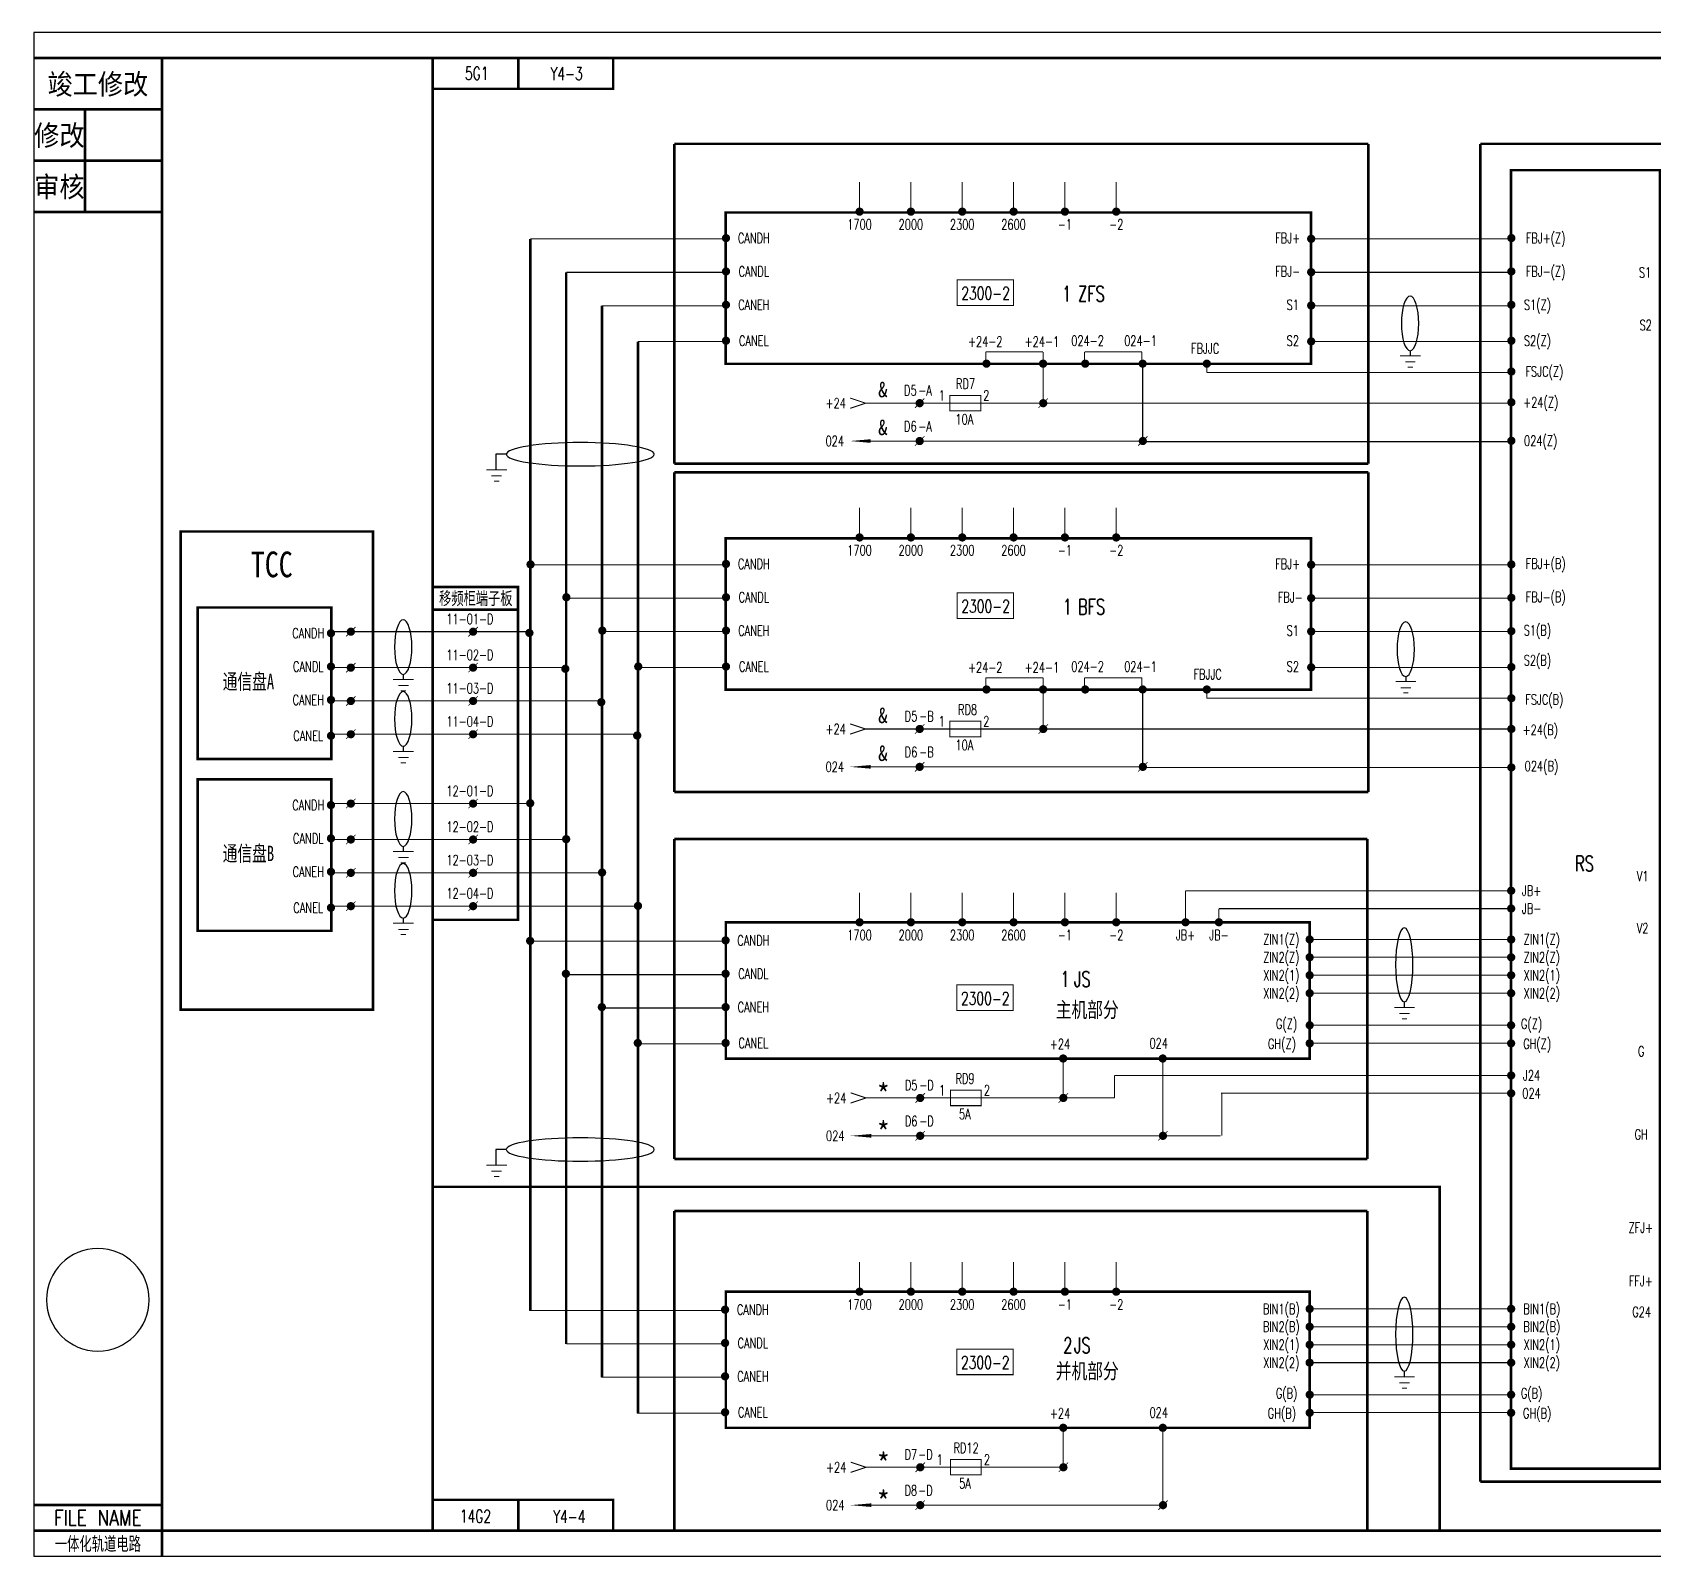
# Model space of a CAD drawing. Extents: x 342 to 994, y 0 to 297.
# Drawn here: x 341.9 to 657.7, y -0.2 to 297 of the extents above; entities that cross this region are included whole.
import ezdxf
from ezdxf.enums import TextEntityAlignment as Align

# ---------------------------------------------------------------- set-up
doc = ezdxf.new("R2010")
doc.units = 0
doc.header["$LTSCALE"] = 5
doc.header["$MEASUREMENT"] = 0
doc.linetypes.add('DASHED', pattern=[0.75, 0.5, -0.25])
doc.layers.get('0').update_dxf_attribs({"linetype": 'CONTINUOUS'})
doc.layers.add('DEFINE', color=7, linetype='CONTINUOUS')
doc.styles.add('CHINESE', font='NSimSun.ttf', dxfattribs={"width": 0.9})
doc.styles.add('HZ', font='txt.shx', dxfattribs={"width": 0.7, "bigfont": 'hztxt.shx'})
doc.styles.get("Standard").update_dxf_attribs({"font": 'txt.shx', "width": 0.8, "bigfont": 'HZTXT.shx'})

# ---------------------------------------------------------------- blocks, each defined once
blk = doc.blocks.new('W22')
at = {"const_width": 0.8}
blk.add_lwpolyline([(-0.4, 0, 1), (0.4, 0, 1)], format="xyb", close=True, dxfattribs=at)
blk = doc.blocks.new('W21')
at = {"const_width": 0.15}
for points in [[(0, 0), (-0.92, -0.92)], [(0, 0), (0.92, 0.92)]]:
    blk.add_lwpolyline(points, dxfattribs=at)
at = {"const_width": 0.8}
blk.add_lwpolyline([(-0.4, 0, 1), (0.4, 0, 1)], format="xyb", close=True, dxfattribs=at)
blk = doc.blocks.new('W54')
at = {"const_width": 0.2}
blk.add_lwpolyline([(3, 1), (0, 0), (3, -1)], dxfattribs=at)
blk = doc.blocks.new('W57')
blk.add_lwpolyline([(0, 0, 0.7, 0, 0), (4, 0, 0, 0, 0)], format="xyseb")

msp = doc.modelspace()

# ---------------------------------------------------------------- linework, layer by layer
at = {"color": 0, "linetype": 'Continuous'}
for p, q in [((434.14, 214.79), (432.14, 214.79)), ((432.14, 214.79), (432.14, 211.79)), ((434.14, 79.29), (432.14, 79.29)), ((432.14, 79.29), (432.14, 76.29))]:
    msp.add_line(p, q, dxfattribs=at)
at = {"color": 0}
msp.add_lwpolyline([(342.11, 0), (994.49, 0), (994.49, 297), (342.11, 297)], close=True, dxfattribs=at)
for points in [[(342.11, 292, 0.5, 0.5, 0), (367.11, 292, 0.5, 0.5, 0)], [(342.11, 282, 0.5, 0.5, 0), (367.11, 282, 0.5, 0.5, 0)], [(352.11, 262, 0.5, 0.5, 0), (352.11, 282, 0.5, 0.5, 0)], [(342.11, 272, 0.5, 0.5, 0), (367.11, 272, 0.5, 0.5, 0)], [(503, 262.07, 0.2, 0.2, 0), (503, 267.87, 0.2, 0.2, 0)], [(513, 262.07, 0.2, 0.2, 0), (513, 267.87, 0.2, 0.2, 0)], [(523, 262.07, 0.2, 0.2, 0), (523, 267.87, 0.2, 0.2, 0)], [(533, 262.07, 0.2, 0.2, 0), (533, 267.87, 0.2, 0.2, 0)], [(543, 262.07, 0.2, 0.2, 0), (543, 267.87, 0.2, 0.2, 0)], [(553, 262.07, 0.2, 0.2, 0), (553, 267.87, 0.2, 0.2, 0)], [(342.11, 262, 0.5, 0.5, 0), (367.11, 262, 0.5, 0.5, 0)], [(476.92, 256.74, 0.2, 0.2, 0), (438.84, 256.74, 0.2, 0.2, 0)], [(629.92, 256.74, 0.2, 0.2, 0), (591.58, 256.74, 0.2, 0.2, 0)], [(476.92, 250.24, 0.2, 0.2, 0), (445.84, 250.24, 0.2, 0.2, 0)], [(629.92, 250.24, 0.2, 0.2, 0), (591.58, 250.24, 0.2, 0.2, 0)], [(476.92, 243.74, 0.2, 0.2, 0), (452.84, 243.74, 0.2, 0.2, 0)], [(629.92, 243.74, 0.2, 0.2, 0), (591.58, 243.74, 0.2, 0.2, 0)], [(476.92, 236.74, 0.2, 0.2, 0), (459.84, 236.74, 0.2, 0.2, 0)], [(527.58, 232.41, 0.2, 0.2, 0), (527.58, 234.74, 0.2, 0.2, 0)], [(538.75, 234.74, 0.2, 0.2, 0), (527.58, 234.74, 0.2, 0.2, 0)], [(538.75, 232.41, 0.2, 0.2, 0), (538.75, 234.74, 0.2, 0.2, 0)], [(546.82, 232.41, 0.2, 0.2, 0), (546.82, 234.74, 0.2, 0.2, 0)], [(557.99, 234.74, 0.2, 0.2, 0), (546.82, 234.74, 0.2, 0.2, 0)], [(557.99, 232.41, 0.2, 0.2, 0), (557.99, 234.74, 0.2, 0.2, 0)], [(629.92, 236.74, 0.2, 0.2, 0), (591.58, 236.74, 0.2, 0.2, 0)], [(612.29, 233.97, 0.2, 0.2, 0), (608.29, 233.97, 0.2, 0.2, 0)], [(538.75, 224.74, 0.2, 0.2, 0), (538.75, 232.69, 0.2, 0.2, 0)], [(558.15, 217.36, 0.2, 0.2, 0), (558.15, 232.69, 0.2, 0.2, 0)], [(570.65, 230.74, 0.2, 0.2, 0), (570.65, 232.69, 0.2, 0.2, 0)], [(629.92, 230.74, 0.2, 0.2, 0), (570.65, 230.74, 0.2, 0.2, 0)], [(611.29, 232.79, 0.2, 0.2, 0), (609.29, 232.79, 0.2, 0.2, 0)], [(610.79, 231.76, 0.2, 0.2, 0), (609.79, 231.76, 0.2, 0.2, 0)], [(538.94, 224.74, 0.2, 0.2, 0), (504.16, 224.74, 0.2, 0.2, 0)], [(538.94, 224.74, 0.2, 0.2, 0), (507.96, 224.74, 0.2, 0.2, 0)], [(518.6, 224.74, 0.2, 0.2, 0), (528.6, 224.74, 0.2, 0.2, 0)], [(532.03, 224.74, 0.2, 0.2, 0), (532.03, 224.74, 0.2, 0.2, 4.822497)], [(629.92, 224.74, 0.2, 0.2, 0), (539.18, 224.74, 0.2, 0.2, 0)], [(557.94, 217.36, 0.2, 0.2, 0), (505.16, 217.36, 0.2, 0.2, 0)], [(558.44, 217.36, 0.2, 0.2, 0), (508.96, 217.36, 0.2, 0.2, 0)], [(629.92, 217.24, 0.2, 0.2, 0), (558.44, 217.24, 0.2, 0.2, 0)], [(434.29, 211.76, 0.2, 0.2, 0), (430.29, 211.76, 0.2, 0.2, 0)], [(433.29, 210.58, 0.2, 0.2, 0), (431.29, 210.58, 0.2, 0.2, 0)], [(432.79, 209.55, 0.2, 0.2, 0), (431.79, 209.55, 0.2, 0.2, 0)], [(503, 198.57, 0.2, 0.2, 0), (503, 204.37, 0.2, 0.2, 0)], [(513, 198.57, 0.2, 0.2, 0), (513, 204.37, 0.2, 0.2, 0)], [(523, 198.57, 0.2, 0.2, 0), (523, 204.37, 0.2, 0.2, 0)], [(533, 198.57, 0.2, 0.2, 0), (533, 204.37, 0.2, 0.2, 0)], [(543, 198.57, 0.2, 0.2, 0), (543, 204.37, 0.2, 0.2, 0)], [(553, 198.57, 0.2, 0.2, 0), (553, 204.37, 0.2, 0.2, 0)], [(476.92, 193.24, 0.2, 0.2, 0), (438.84, 193.24, 0.2, 0.2, 0)], [(629.92, 193.24, 0.2, 0.2, 0), (591.58, 193.24, 0.2, 0.2, 0)], [(476.92, 186.74, 0.2, 0.2, 0), (446.48, 186.74, 0.2, 0.2, 0)], [(629.92, 186.74, 0.2, 0.2, 0), (591.58, 186.74, 0.2, 0.2, 0)], [(476.92, 180.24, 0.2, 0.2, 0), (452.84, 180.24, 0.2, 0.2, 0)], [(629.92, 180.24, 0.2, 0.2, 0), (591.58, 180.24, 0.2, 0.2, 0)], [(416.13, 170.88, 0.2, 0.2, 0), (412.13, 170.88, 0.2, 0.2, 0)], [(476.92, 173.24, 0.2, 0.2, 0), (459.84, 173.24, 0.2, 0.2, 0)], [(527.58, 168.91, 0.2, 0.2, 0), (527.58, 171.24, 0.2, 0.2, 0)], [(538.75, 171.24, 0.2, 0.2, 0), (527.58, 171.24, 0.2, 0.2, 0)], [(538.75, 168.91, 0.2, 0.2, 0), (538.75, 171.24, 0.2, 0.2, 0)], [(546.82, 168.91, 0.2, 0.2, 0), (546.82, 171.24, 0.2, 0.2, 0)], [(557.99, 171.24, 0.2, 0.2, 0), (546.82, 171.24, 0.2, 0.2, 0)], [(557.99, 168.91, 0.2, 0.2, 0), (557.99, 171.24, 0.2, 0.2, 0)], [(629.92, 173.24, 0.2, 0.2, 0), (591.58, 173.24, 0.2, 0.2, 0)], [(611.43, 170.47, 0.2, 0.2, 0), (607.43, 170.47, 0.2, 0.2, 0)], [(415.13, 169.69, 0.2, 0.2, 0), (413.13, 169.69, 0.2, 0.2, 0)], [(414.63, 168.67, 0.2, 0.2, 0), (413.63, 168.67, 0.2, 0.2, 0)], [(538.75, 161.24, 0.2, 0.2, 0), (538.75, 169.19, 0.2, 0.2, 0)], [(558.15, 153.86, 0.2, 0.2, 0), (558.15, 169.19, 0.2, 0.2, 0)], [(570.65, 167.24, 0.2, 0.2, 0), (570.65, 169.19, 0.2, 0.2, 0)], [(610.43, 169.29, 0.2, 0.2, 0), (608.43, 169.29, 0.2, 0.2, 0)], [(609.93, 168.26, 0.2, 0.2, 0), (608.93, 168.26, 0.2, 0.2, 0)], [(538.94, 161.24, 0.2, 0.2, 0), (504.16, 161.24, 0.2, 0.2, 0)], [(538.94, 161.24, 0.2, 0.2, 0), (507.96, 161.24, 0.2, 0.2, 0)], [(518.6, 161.24, 0.2, 0.2, 0), (528.6, 161.24, 0.2, 0.2, 0)], [(532.03, 161.24, 0.2, 0.2, 0), (532.03, 161.24, 0.2, 0.2, 4.521921)], [(416.13, 156.88, 0.2, 0.2, 0), (412.13, 156.88, 0.2, 0.2, 0)], [(415.13, 155.69, 0.2, 0.2, 0), (413.13, 155.69, 0.2, 0.2, 0)], [(414.63, 154.67, 0.2, 0.2, 0), (413.63, 154.67, 0.2, 0.2, 0)], [(557.94, 153.86, 0.2, 0.2, 0), (505.16, 153.86, 0.2, 0.2, 0)], [(558.44, 153.86, 0.2, 0.2, 0), (508.96, 153.86, 0.2, 0.2, 0)], [(416.13, 137.38, 0.2, 0.2, 0), (412.13, 137.38, 0.2, 0.2, 0)], [(415.13, 136.19, 0.2, 0.2, 0), (413.13, 136.19, 0.2, 0.2, 0)], [(414.63, 135.17, 0.2, 0.2, 0), (413.63, 135.17, 0.2, 0.2, 0)], [(503, 123.57, 0.2, 0.2, 0), (503, 129.37, 0.2, 0.2, 0)], [(513, 123.57, 0.2, 0.2, 0), (513, 129.37, 0.2, 0.2, 0)], [(523, 123.57, 0.2, 0.2, 0), (523, 129.37, 0.2, 0.2, 0)], [(533, 123.57, 0.2, 0.2, 0), (533, 129.37, 0.2, 0.2, 0)], [(543, 123.57, 0.2, 0.2, 0), (543, 129.37, 0.2, 0.2, 0)], [(553, 123.57, 0.2, 0.2, 0), (553, 129.37, 0.2, 0.2, 0)], [(416.13, 123.38, 0.2, 0.2, 0), (412.13, 123.38, 0.2, 0.2, 0)], [(629.94, 126.22, 0.2, 0.2, 0), (573, 126.22, 0.2, 0.2, 0)], [(415.13, 122.19, 0.2, 0.2, 0), (413.13, 122.19, 0.2, 0.2, 0)], [(414.63, 121.17, 0.2, 0.2, 0), (413.63, 121.17, 0.2, 0.2, 0)], [(630, 120.22, 0.2, 0.2, 0), (590.68, 120.22, 0.2, 0.2, 0)], [(476.84, 119.86, 0.2, 0.2, 0), (438.76, 119.86, 0.2, 0.2, 0)], [(629.94, 116.74, 0.2, 0.2, 0), (590.68, 116.74, 0.2, 0.2, 0)], [(476.84, 113.36, 0.2, 0.2, 0), (446.39, 113.36, 0.2, 0.2, 0)], [(629.94, 113.24, 0.2, 0.2, 0), (590.68, 113.24, 0.2, 0.2, 0)], [(629.94, 109.74, 0.2, 0.2, 0), (590.68, 109.74, 0.2, 0.2, 0)], [(476.84, 106.86, 0.2, 0.2, 0), (452.76, 106.86, 0.2, 0.2, 0)], [(611.15, 106.97, 0.2, 0.2, 0), (607.15, 106.97, 0.2, 0.2, 0)], [(610.15, 105.79, 0.2, 0.2, 0), (608.15, 105.79, 0.2, 0.2, 0)], [(609.65, 104.76, 0.2, 0.2, 0), (608.65, 104.76, 0.2, 0.2, 0)], [(590.68, 103.5, 0.2, 0.2, 0), (629.94, 103.5, 0.2, 0.2, 0)], [(476.84, 99.86, 0.2, 0.2, 0), (459.76, 99.86, 0.2, 0.2, 0)], [(590.68, 100, 0.2, 0.2, 0), (629.94, 100, 0.2, 0.2, 0)], [(542.67, 89.33, 0.2, 0.2, 0), (542.67, 97.27, 0.2, 0.2, 0)], [(562.06, 81.95, 0.2, 0.2, 0), (562.06, 97.27, 0.2, 0.2, 0)], [(629.94, 93.72, 0.2, 0.2, 0), (552.67, 93.72, 0.2, 0.2, 0)], [(542.86, 89.33, 0.2, 0.2, 0), (504.26, 89.33, 0.2, 0.2, 0)], [(542.86, 89.33, 0.2, 0.2, 0), (508.06, 89.33, 0.2, 0.2, 0)], [(518.7, 89.33, 0.2, 0.2, 0), (528.7, 89.33, 0.2, 0.2, 0)], [(532.13, 89.33, 0.2, 0.2, 0), (532.13, 89.33, 0.2, 0.2, 4.289706)], [(629.94, 90.24, 0.2, 0.2, 0), (573.44, 90.24, 0.2, 0.2, 0)], [(573.56, 81.95, 0.2, 0.2, 0), (573.56, 90.24, 0.2, 0.2, 0)], [(561.86, 81.95, 0.2, 0.2, 0), (505.26, 81.95, 0.2, 0.2, 0)], [(562.36, 81.95, 0.2, 0.2, 0), (509.06, 81.95, 0.2, 0.2, 0)], [(573.36, 81.95, 0.2, 0.2, 0), (516.76, 81.95, 0.2, 0.2, 0)], [(434.29, 76.26, 0.2, 0.2, 0), (430.29, 76.26, 0.2, 0.2, 0)], [(433.29, 75.08, 0.2, 0.2, 0), (431.29, 75.08, 0.2, 0.2, 0)], [(432.79, 74.05, 0.2, 0.2, 0), (431.79, 74.05, 0.2, 0.2, 0)], [(503, 51.57, 0.2, 0.2, 0), (503, 57.37, 0.2, 0.2, 0)], [(513, 51.57, 0.2, 0.2, 0), (513, 57.37, 0.2, 0.2, 0)], [(523, 51.57, 0.2, 0.2, 0), (523, 57.37, 0.2, 0.2, 0)], [(533, 51.57, 0.2, 0.2, 0), (533, 57.37, 0.2, 0.2, 0)], [(543, 51.57, 0.2, 0.2, 0), (543, 57.37, 0.2, 0.2, 0)], [(553, 51.57, 0.2, 0.2, 0), (553, 57.37, 0.2, 0.2, 0)], [(476.74, 47.89, 0.2, 0.2, 0), (438.66, 47.89, 0.2, 0.2, 0)], [(630, 48.22, 0.2, 0.2, 0), (590.68, 48.22, 0.2, 0.2, 0)], [(629.94, 44.74, 0.2, 0.2, 0), (590.68, 44.74, 0.2, 0.2, 0)], [(476.74, 41.39, 0.2, 0.2, 0), (445.84, 41.39, 0.2, 0.2, 0)], [(629.94, 41.24, 0.2, 0.2, 0), (590.68, 41.24, 0.2, 0.2, 0)], [(476.74, 34.89, 0.2, 0.2, 0), (452.66, 34.89, 0.2, 0.2, 0)], [(629.94, 37.74, 0.2, 0.2, 0), (590.68, 37.74, 0.2, 0.2, 0)], [(611.15, 34.97, 0.2, 0.2, 0), (607.15, 34.97, 0.2, 0.2, 0)], [(590.68, 31.5, 0.2, 0.2, 0), (629.94, 31.5, 0.2, 0.2, 0)], [(610.15, 33.79, 0.2, 0.2, 0), (608.15, 33.79, 0.2, 0.2, 0)], [(609.65, 32.76, 0.2, 0.2, 0), (608.65, 32.76, 0.2, 0.2, 0)], [(476.74, 27.89, 0.2, 0.2, 0), (459.66, 27.89, 0.2, 0.2, 0)], [(590.68, 28, 0.2, 0.2, 0), (629.94, 28, 0.2, 0.2, 0)], [(518.71, 17.35, 0.2, 0.2, 0), (528.71, 17.35, 0.2, 0.2, 0)], [(535.95, 17.35, 0.2, 0.2, 0), (535.95, 17.35, 0.2, 0.2, 4.028511)], [(342.11, 10, 0.5, 0.5, 0), (367.11, 10, 0.5, 0.5, 0)], [(342.11, 5, 0.5, 0.5, 0), (367.11, 5, 0.5, 0.5, 0)], [(367.11, 5, 0.5, 0.5, 0), (367.11, 0, 0.5, 0.5, 0)]]:
    msp.add_lwpolyline(points, format="xyseb", dxfattribs=at)
for points, format in [([(367.11, 5, 0.5, 0.5, 0), (989.49, 5, 0.5, 0.5, 0), (989.49, 292, 0.5, 0.5, 0), (367.11, 292, 0.5, 0.5, 0)], "xyseb"), ([(629.92, 17.06, 0.5, 0.5, 0), (629.92, 270.16, 0.5, 0.5, 0), (658.94, 270.16, 0.5, 0.5, 0), (658.94, 17.06, 0.5, 0.5, 0)], "xyseb"), ([(476.92, 232.41, 0.5, 0.5, 0), (476.92, 261.91, 0.5, 0.5, 0), (590.94, 261.91, 0.5, 0.5, 0), (590.94, 232.41, 0.5, 0.5, 0)], "xyseb"), ([(522.01, 248.79, 0.2, 0.2, 0), (533.01, 248.79, 0.2, 0.2, 0), (533.01, 243.79, 0.2, 0.2, 0), (522.01, 243.79, 0.2, 0.2, 0)], "xyseb"), ([(523.6, 226.24, 0.2, 0.2, 0), (520.6, 226.24, 0.2, 0.2, 0), (520.6, 223.24, 0.2, 0.2, 0), (526.6, 223.24, 0.2, 0.2, 0), (526.6, 226.24, 0.2, 0.2, 0)], "xyseb"), ([(476.92, 168.91, 0.5, 0.5, 0), (476.92, 198.41, 0.5, 0.5, 0), (590.94, 198.41, 0.5, 0.5, 0), (590.94, 168.91, 0.5, 0.5, 0)], "xyseb"), ([(436.47, 124.04, 0.5, 0.5, 0), (436.47, 188.91, 0.5, 0.5, 0), (419.85, 188.91, 0.5, 0.5, 0), (419.85, 124.04, 0.5, 0.5, 0)], "xyseb"), ([(522.01, 187.79, 0.2, 0.2, 0), (533.01, 187.79, 0.2, 0.2, 0), (533.01, 182.79, 0.2, 0.2, 0), (522.01, 182.79, 0.2, 0.2, 0)], "xyseb"), ([(523.6, 162.74, 0.2, 0.2, 0), (520.6, 162.74, 0.2, 0.2, 0), (520.6, 159.74, 0.2, 0.2, 0), (526.6, 159.74, 0.2, 0.2, 0), (526.6, 162.74, 0.2, 0.2, 0)], "xyseb"), ([(476.94, 97, 0.5, 0.5, 0), (476.94, 123.54, 0.5, 0.5, 0), (590.68, 123.54, 0.5, 0.5, 0), (590.68, 97, 0.5, 0.5, 0)], "xyseb"), ([(521.94, 111.35, 0.2, 0.2, 0), (532.94, 111.35, 0.2, 0.2, 0), (532.94, 106.35, 0.2, 0.2, 0), (521.94, 106.35, 0.2, 0.2, 0)], "xyseb"), ([(523.7, 90.83, 0.2, 0.2, 0), (520.7, 90.83, 0.2, 0.2, 0), (520.7, 87.83, 0.2, 0.2, 0), (526.7, 87.83, 0.2, 0.2, 0), (526.7, 90.83, 0.2, 0.2, 0)], "xyseb"), ([(344.61, 50, 1), (364.61, 50, 1)], "xyb"), ([(476.94, 51.57, 0.5, 0.5, 0), (476.94, 25.03, 0.5, 0.5, 0), (590.68, 25.03, 0.5, 0.5, 0), (590.68, 51.57, 0.5, 0.5, 0)], "xyseb"), ([(521.94, 35.4, 0.2, 0.2, 0), (532.94, 35.4, 0.2, 0.2, 0), (532.94, 40.4, 0.2, 0.2, 0), (521.94, 40.4, 0.2, 0.2, 0)], "xyseb"), ([(523.71, 18.85, 0.2, 0.2, 0), (520.71, 18.85, 0.2, 0.2, 0), (520.71, 15.85, 0.2, 0.2, 0), (526.71, 15.85, 0.2, 0.2, 0), (526.71, 18.85, 0.2, 0.2, 0)], "xyseb")]:
    msp.add_lwpolyline(points, format=format, close=True, dxfattribs=at)
for points, const_width in [([(367.11, 292), (367.11, 5)], 0.5), ([(438.84, 256.74), (438.84, 180.21)], 0.5), ([(445.84, 250.24), (445.84, 173.21)], 0.5), ([(452.84, 243.74), (452.84, 166.71)], 0.5), ([(459.84, 236.74), (459.84, 160.21)], 0.5), ([(629.92, 167.24), (570.65, 167.24)], 0.2), ([(629.92, 161.24), (539.18, 161.24)], 0.2), ([(629.92, 153.74), (558.44, 153.74)], 0.2), ([(438.84, 146.71), (438.84, 47.89)], 0.5), ([(445.84, 139.71), (445.84, 41.39)], 0.5), ([(452.84, 133.21), (452.84, 34.89)], 0.5), ([(630, 129.72), (566.5, 129.72)], 0.2), ([(566.5, 129.72), (566.5, 123.5)], 0.2), ([(459.84, 126.71), (459.84, 27.89)], 0.5), ([(573, 126.22), (573, 123.5)], 0.2), ([(552.67, 89.33), (552.67, 93.72)], 0.2), ([(552.67, 89.33), (518.06, 89.33)], 0.2)]:
    msp.add_lwpolyline(points, dxfattribs=dict(at, const_width=const_width))
at = {"color": 0, "linetype": 'Continuous', "const_width": 0.5}
for points in [[(419.85, 5), (419.85, 292)], [(420, 286), (455, 286), (455, 292)], [(420, 184.5), (436.5, 184.5)], [(419.85, 72), (616, 72), (616, 5)], [(420, 11), (455, 11), (455, 5)], [(436.5, 5), (436.5, 11)]]:
    msp.add_lwpolyline(points, dxfattribs=at)
at = {"color": 2, "linetype": 'Continuous', "const_width": 0.5}
msp.add_lwpolyline([(436.5, 292), (436.5, 286)], dxfattribs=at)
at = {"color": 0, "linetype": 'DASHED', "const_width": 0.5}
for points in [[(466.92, 275.28), (602.11, 275.28)], [(466.92, 212.95), (466.92, 275.28)], [(602.11, 275.28), (602.11, 212.95)], [(623.92, 14.55), (623.92, 275.28)], [(623.92, 275.28), (663.61, 275.28)], [(602.11, 212.95), (466.92, 212.95)], [(466.92, 211.28), (602.11, 211.28)], [(466.92, 148.95), (466.92, 211.28)], [(602.11, 211.28), (602.11, 148.95)], [(602.11, 148.95), (466.92, 148.95)], [(466.92, 139.78), (601.94, 139.78)], [(466.92, 77.45), (466.92, 139.78)], [(601.94, 139.78), (601.94, 77.45)], [(601.94, 77.45), (466.92, 77.45)], [(466.92, 67.28), (601.94, 67.28)], [(466.92, 4.95), (466.92, 67.28)], [(601.94, 67.28), (601.94, 4.95)], [(623.92, 14.55), (663.61, 14.55)]]:
    msp.add_lwpolyline(points, dxfattribs=at)
at = {"color": 0}
for points in [[(610.25, 234.94), (610.25, 234.08)], [(414.09, 171.84), (414.09, 170.99)], [(609.39, 171.44), (609.39, 170.58)], [(414.09, 157.84), (414.09, 156.99)], [(414.09, 138.34), (414.09, 137.49)], [(414.09, 124.34), (414.09, 123.49)], [(609.11, 107.94), (609.11, 107.08)], [(609.11, 35.94), (609.11, 35.08)]]:
    msp.add_lwpolyline(points, dxfattribs=at)
at = {"color": 0, "const_width": 0.5}
msp.add_lwpolyline([(408.22, 106.55), (408.22, 199.72), (370.75, 199.72), (370.75, 106.55), (408.22, 106.55)], close=True, dxfattribs=at)
at = {"color": 0, "linetype": 'DASHED'}
for points in [[(400.08, 155.41, 0.5, 0.5, 0), (400.08, 184.91, 0.5, 0.5, 0), (374.06, 184.91, 0.5, 0.5, 0), (374.06, 155.41, 0.5, 0.5, 0)], [(400.08, 121.91, 0.5, 0.5, 0), (400.08, 151.41, 0.5, 0.5, 0), (374.06, 151.41, 0.5, 0.5, 0), (374.06, 121.91, 0.5, 0.5, 0)]]:
    msp.add_lwpolyline(points, format="xyseb", close=True, dxfattribs=at)
for points in [[(400.58, 180.21, 0.2, 0.2, 0), (438.84, 180.21, 0.2, 0.2, 0)], [(400.58, 173.21, 0.2, 0.2, 0), (445.84, 173.21, 0.2, 0.2, 0)], [(400.58, 166.71, 0.2, 0.2, 0), (452.84, 166.71, 0.2, 0.2, 0)], [(400.58, 160.21, 0.2, 0.2, 0), (459.84, 160.21, 0.2, 0.2, 0)], [(400.58, 146.71, 0.2, 0.2, 0), (438.84, 146.71, 0.2, 0.2, 0)], [(400.58, 139.71, 0.2, 0.2, 0), (445.84, 139.71, 0.2, 0.2, 0)], [(400.58, 133.21, 0.2, 0.2, 0), (452.84, 133.21, 0.2, 0.2, 0)], [(400.58, 126.71, 0.2, 0.2, 0), (459.84, 126.71, 0.2, 0.2, 0)], [(542.68, 17.35, 0.2, 0.2, 0), (542.68, 25.3, 0.2, 0.2, 0)], [(562.07, 9.97, 0.2, 0.2, 0), (562.07, 25.3, 0.2, 0.2, 0)], [(542.87, 17.35, 0.2, 0.2, 0), (504.26, 17.35, 0.2, 0.2, 0)], [(561.87, 9.97, 0.2, 0.2, 0), (505.26, 9.97, 0.2, 0.2, 0)]]:
    msp.add_lwpolyline(points, format="xyseb", dxfattribs=at)
at = {"color": 0, "const_width": 0.8}
for points in [[(438.28, 179.97, 1), (439.08, 179.97, 1)], [(445.28, 172.97, 1), (446.08, 172.97, 1)], [(452.28, 166.47, 1), (453.08, 166.47, 1)], [(459.28, 159.97, 1), (460.08, 159.97, 1)], [(438.44, 146.77, 1), (439.24, 146.77, 1)], [(445.44, 139.77, 1), (446.24, 139.77, 1)], [(452.44, 133.27, 1), (453.24, 133.27, 1)], [(459.44, 126.77, 1), (460.24, 126.77, 1)]]:
    msp.add_lwpolyline(points, format="xyb", close=True, dxfattribs=at)
at = {"color": 0, "linetype": 'DASHED', "ltscale": 1.1, "const_width": 0.5}
for points in [[(438.84, 180.34), (438.84, 146.37)], [(445.84, 173.84), (445.84, 139.87)], [(452.84, 167.34), (452.84, 133.37)], [(459.84, 160.84), (459.84, 126.87)]]:
    msp.add_lwpolyline(points, dxfattribs=at)
at = {"color": 0, "extrusion": (0, 0, -1)}
for centre, major_axis, ratio in [((610.25, 240.29), (0, -5.33), 0.317221), ((448.59, 214.78), (-14.41, 0), 0.158331), ((414.09, 177.2), (0, -5.33), 0.317221), ((609.39, 176.79), (0, -5.33), 0.317221), ((414.09, 163.2), (0, -5.33), 0.317221), ((414.09, 143.7), (0, -5.33), 0.317221), ((414.09, 129.7), (0, -5.33), 0.317221), ((609.11, 115.29), (0, -7.21), 0.234528), ((448.59, 79.28), (-14.41, 0), 0.158331), ((609.11, 43.29), (0, -7.21), 0.234528)]:
    msp.add_ellipse(centre, major_axis=major_axis, ratio=ratio, dxfattribs=at)

# ---------------------------------------------------------------- block references
at = {"color": 0}
for name, p in [('W22', (503, 262.07)), ('W22', (513, 262.07)), ('W22', (523, 262.07)), ('W22', (533, 262.07)), ('W22', (543, 262.07)), ('W22', (553, 262.07)), ('W22', (476.98, 256.91)), ('W22', (590.98, 256.78)), ('W22', (629.98, 256.91)), ('W22', (476.98, 250.41)), ('W22', (590.98, 250.28)), ('W22', (629.98, 250.41)), ('W22', (476.98, 243.91)), ('W22', (590.98, 243.78)), ('W22', (629.98, 243.91)), ('W22', (476.98, 236.91)), ('W22', (590.98, 236.78)), ('W22', (629.98, 236.91)), ('W22', (629.98, 230.91)), ('W21', (514.71, 224.74)), ('W21', (538.78, 224.74)), ('W22', (629.98, 224.91)), ('W21', (514.71, 217.36)), ('W21', (558.18, 217.36)), ('W22', (629.98, 217.41)), ('W22', (503, 198.57)), ('W22', (513, 198.57)), ('W22', (523, 198.57)), ('W22', (533, 198.57)), ('W22', (543, 198.57)), ('W22', (553, 198.57)), ('W22', (438.9, 193.31)), ('W22', (476.98, 193.41)), ('W22', (590.98, 193.25)), ('W22', (629.98, 193.31)), ('W22', (445.88, 186.91)), ('W22', (476.98, 186.91)), ('W22', (590.98, 186.75)), ('W22', (629.98, 186.81)), ('W21', (403.89, 180.2)), ('W21', (427.71, 180.2)), ('W22', (452.88, 180.41)), ('W22', (476.98, 180.41)), ('W22', (590.98, 180.25)), ('W22', (629.98, 180.31)), ('W21', (403.89, 173.2)), ('W21', (427.71, 173.2)), ('W22', (459.88, 173.41)), ('W22', (476.98, 173.41)), ('W22', (590.98, 173.25)), ('W22', (629.98, 173.31)), ('W21', (403.89, 166.7)), ('W21', (427.71, 166.7)), ('W22', (629.98, 167.24)), ('W21', (403.89, 160.21)), ('W21', (427.71, 160.21)), ('W21', (514.71, 161.24)), ('W21', (538.78, 161.24)), ('W22', (629.98, 161.24)), ('W21', (514.71, 153.86)), ('W21', (558.18, 153.86)), ('W22', (629.98, 153.74)), ('W21', (403.89, 146.7)), ('W21', (427.71, 146.7)), ('W21', (403.89, 139.7)), ('W21', (427.71, 139.7)), ('W21', (403.89, 133.2)), ('W21', (427.71, 133.2)), ('W21', (403.89, 126.71)), ('W21', (427.71, 126.71)), ('W22', (503, 123.57)), ('W22', (513, 123.57)), ('W22', (523, 123.57)), ('W22', (533, 123.57)), ('W22', (543, 123.57)), ('W22', (553, 123.57)), ('W22', (566.5, 123.57)), ('W22', (573, 123.57)), ('W22', (438.82, 119.94)), ('W22', (476.9, 120.04)), ('W22', (445.79, 113.54)), ('W22', (476.9, 113.54)), ('W22', (452.79, 107.04)), ('W22', (476.9, 107.04)), ('W22', (459.79, 100.04)), ('W22', (476.9, 100.04)), ('W21', (514.81, 89.33)), ('W21', (542.7, 89.33)), ('W21', (514.81, 81.95)), ('W21', (562.1, 81.95)), ('W22', (503, 51.57)), ('W22', (513, 51.57)), ('W22', (523, 51.57)), ('W22', (533, 51.57)), ('W22', (543, 51.57)), ('W22', (553, 51.57)), ('W22', (476.8, 48.07)), ('W22', (476.8, 41.57)), ('W22', (476.8, 35.07)), ('W22', (476.8, 28.07)), ('W21', (514.82, 17.35)), ('W21', (542.71, 17.35)), ('W21', (514.82, 9.97)), ('W21', (562.11, 9.97))]:
    msp.add_blockref(name, p, dxfattribs=at)
for name, p, rotation in [('W22', (527.72, 232.44), 270), ('W22', (538.75, 232.44), 270), ('W22', (546.96, 232.44), 270), ('W22', (558.15, 232.44), 270), ('W22', (570.65, 232.44), 270), ('W54', (504.16, 224.74), 180), ('W57', (505.16, 217.36), 180), ('W22', (527.72, 168.94), 270), ('W22', (538.75, 168.94), 270), ('W22', (546.96, 168.94), 270), ('W22', (558.15, 168.94), 270), ('W22', (570.65, 168.94), 270), ('W54', (504.16, 161.24), 180), ('W57', (505.16, 153.86), 180), ('W22', (542.67, 97.02), 270), ('W22', (562.06, 97.02), 270), ('W54', (504.26, 89.33), 180), ('W57', (505.26, 81.95), 180), ('W22', (542.68, 25.05), 270), ('W22', (562.07, 25.05), 270), ('W54', (504.26, 17.35), 180), ('W57', (505.26, 9.97), 180)]:
    msp.add_blockref(name, p, dxfattribs=dict(at, rotation=rotation))
at = {"color": 0, "xscale": -1}
for p in [(400.02, 179.91), (400.02, 173.41), (400.02, 166.91), (400.02, 159.91), (400.02, 146.41), (400.02, 139.91), (400.02, 133.41), (400.02, 126.41), (590.69, 103.5), (629.93, 103.5), (590.69, 99.97), (629.93, 99.97), (590.69, 31.5), (629.93, 31.5), (590.69, 27.97), (629.93, 27.97)]:
    msp.add_blockref('W22', p, dxfattribs=at)
at = {"color": 0, "xscale": -1, "rotation": 180}
for p in [(629.94, 129.72), (629.94, 126.24), (590.68, 120.22), (629.94, 120.22), (590.68, 116.74), (629.94, 116.74), (590.68, 113.24), (629.94, 113.24), (590.68, 109.74), (629.94, 109.74), (629.94, 93.72), (629.94, 90.24), (590.68, 48.22), (629.94, 48.22), (590.68, 44.74), (629.94, 44.74), (590.68, 41.24), (629.94, 41.24), (590.68, 37.74), (629.94, 37.74)]:
    msp.add_blockref('W22', p, dxfattribs=at)

# ---------------------------------------------------------------- texts
at = {"color": 7, "style": 'CHINESE', "width": 0.9}
for s, p in [('竣工修改', (354.61, 287)), ('修改', (347.11, 277)), ('审核', (347.11, 267))]:
    msp.add_text(s, height=4, dxfattribs=at).set_placement(p, align=Align.MIDDLE)
at = {"color": 7, "linetype": 'Continuous', "style": 'HZ', "width": 0.7}
for s, p in [('1700', (503, 258.57)), ('2000', (513, 258.57)), ('2300', (523, 258.57)), ('2600', (533, 258.57)), ('-1', (543, 258.57)), ('-2', (553, 258.57)), ('CANDH', (482.4, 255.91)), ('FBJ+', (586.4, 255.91)), ('FBJ+(Z)', (636.66, 255.91)), ('CANDL', (482.4, 249.41)), ('FBJ-', (586.4, 249.41)), ('FBJ-(Z)', (636.66, 249.41)), ('S1', (656.04, 249.21)), ('CANEH', (482.4, 242.91)), ('S1', (587.4, 242.91)), ('S1(Z)', (635.06, 242.91)), ('S2', (656.15, 238.96)), ('CANEL', (482.4, 235.91)), ('S2', (587.4, 235.91)), ('S2(Z)', (635.06, 235.91)), ('FSJC(Z)', (636.42, 229.91)), ('+24(Z)', (635.69, 223.91)), ('10A', (523.42, 220.6)), ('024(Z)', (635.69, 216.41)), ('1700', (503, 195.07)), ('2000', (513, 195.07)), ('2300', (523, 195.07)), ('2600', (533, 195.07)), ('-1', (543, 195.07)), ('-2', (553, 195.07)), ('CANDH', (482.4, 192.41)), ('FBJ+', (586.4, 192.41)), ('FBJ+(B)', (636.66, 192.47)), ('CANDL', (482.4, 185.91)), ('FBJ-', (586.9, 185.91)), ('FBJ-(B)', (636.66, 185.97)), ('CANDH', (395.6, 178.91)), ('CANEH', (482.4, 179.41)), ('S1', (587.4, 179.41)), ('S1(B)', (635.06, 179.47)), ('CANDL', (395.6, 172.41)), ('CANEL', (482.4, 172.41)), ('S2', (587.4, 172.41)), ('S2(B)', (635.06, 173.63)), ('CANEH', (395.6, 165.91)), ('FSJC(B)', (636.4, 165.99)), ('+24(B)', (635.62, 160.07)), ('CANEL', (395.6, 158.91)), ('10A', (523.42, 157.1)), ('024(B)', (635.84, 153)), ('CANDH', (395.6, 145.41)), ('CANDL', (395.6, 138.91)), ('CANEH', (395.6, 132.41)), ('V1', (655.55, 131.55)), ('JB+', (633.91, 128.72)), ('CANEL', (395.6, 125.41)), ('JB-', (633.91, 125.24)), ('V2', (655.55, 121.42)), ('CANDH', (482.31, 119.04)), ('1700', (503, 120.07)), ('2000', (513, 120.07)), ('2300', (523, 120.07)), ('2600', (533, 120.07)), ('-1', (543, 120.07)), ('-2', (553, 120.07)), ('JB+', (566.5, 120.07)), ('JB-', (573, 120.07)), ('ZIN1(Z)', (585.16, 119.22)), ('ZIN1(Z)', (635.91, 119.22)), ('ZIN2(Z)', (585.16, 115.74)), ('ZIN2(Z)', (635.91, 115.74)), ('CANDL', (482.31, 112.54)), ('XIN2(1)', (585.16, 112.24)), ('XIN2(1)', (635.91, 112.24)), ('XIN2(2)', (585.16, 108.74)), ('XIN2(2)', (635.91, 108.74)), ('CANEH', (482.31, 106.04)), ('G(Z)', (586.19, 102.77)), ('G(Z)', (633.92, 102.77)), ('GH(Z)', (585.28, 98.88)), ('GH(Z)', (635.01, 98.88)), ('CANEL', (482.31, 99.04)), ('G', (655.28, 97.42)), ('J24', (633.91, 92.72)), ('024', (633.91, 89.24)), ('5A', (523.52, 85.19)), ('GH', (655.28, 81.21)), ('ZFJ+', (655.19, 63.05)), ('FFJ+', (655.19, 52.65)), ('CANDH', (482.21, 47.07)), ('1700', (503, 48.07)), ('2000', (513, 48.07)), ('2300', (523, 48.07)), ('2600', (533, 48.07)), ('-1', (543, 48.07)), ('-2', (553, 48.07)), ('BIN1(B)', (585.16, 47.22)), ('BIN1(B)', (635.91, 47.22)), ('G24', (655.36, 46.63)), ('BIN2(B)', (585.16, 43.74)), ('BIN2(B)', (635.91, 43.74)), ('CANDL', (482.21, 40.57)), ('XIN2(1)', (585.16, 40.24)), ('XIN2(1)', (635.91, 40.24)), ('XIN2(2)', (585.16, 36.74)), ('XIN2(2)', (635.91, 36.74)), ('CANEH', (482.21, 34.07)), ('G(B)', (586.19, 30.77)), ('G(B)', (633.92, 30.77)), ('CANEL', (482.21, 27.07)), ('GH(B)', (585.28, 26.88)), ('GH(B)', (635.01, 26.88)), ('5A', (523.53, 13.22))]:
    msp.add_text(s, height=2, dxfattribs=at).set_placement(p, align=Align.CENTER)
at = {"color": 2, "linetype": 'Continuous', "style": 'HZ', "width": 0.7}
for s, height, p in [('ZFS', 3, (545.55, 244.55)), ('-A', 2, (514.45, 226.23)), ('-A', 2, (514.45, 219.23)), ('BFS', 3, (545.55, 183.55)), ('-B', 2, (514.61, 162.73)), ('-B', 2, (514.61, 155.73)), ('JS', 3, (544.78, 111)), ('-D', 2, (514.63, 90.82)), ('-D', 2, (514.63, 83.82)), ('JS', 3, (544.78, 39.62)), ('-D', 2, (514.42, 18.84)), ('-D', 2, (514.42, 11.84))]:
    msp.add_text(s, height=height, dxfattribs=at).set_placement(p)
at = {"color": 7, "linetype": 'Continuous', "style": 'HZ', "width": 0.7}
for s, height, p in [('+24-2', 2, (524.13, 235.75)), ('+24-1', 2, (535.16, 235.75)), ('024-2', 2, (544.24, 235.91)), ('024-1', 2, (554.55, 235.91)), ('FBJJC', 2, (567.55, 234.41)), ('+24', 2, (496.37, 223.74)), ('2', 2, (527.1, 225.24)), ('024', 2, (496.37, 216.36)), ('11-01-D', 2, (422.51, 181.68)), ('11-02-D', 2, (422.51, 174.68)), ('+24-2', 2, (524.13, 172.25)), ('+24-1', 2, (535.16, 172.25)), ('024-2', 2, (544.24, 172.41)), ('024-1', 2, (554.55, 172.41)), ('FBJJC', 2, (568.05, 170.91)), ('11-03-D', 2, (422.51, 168.18)), ('11-04-D', 2, (422.51, 161.7)), ('+24', 2, (496.37, 160.24)), ('2', 2, (527.1, 161.74)), ('024', 2, (496.37, 152.86)), ('12-01-D', 2, (422.51, 148.18)), ('12-02-D', 2, (422.51, 141.18)), ('12-03-D', 2, (422.51, 134.68)), ('RS', 3, (642.38, 133.5)), ('12-04-D', 2, (422.51, 128.2)), ('+24', 2, (540.07, 98.84)), ('024', 2, (559.47, 99)), ('2', 2, (527.2, 89.83)), ('+24', 2, (496.47, 88.33)), ('024', 2, (496.47, 80.95)), ('+24', 2, (540.08, 26.87)), ('024', 2, (559.48, 27.02)), ('2', 2, (527.21, 17.85)), ('+24', 2, (496.47, 16.35)), ('024', 2, (496.47, 8.97))]:
    msp.add_text(s, height=height, dxfattribs=at).set_placement(p)
at = {"color": 7, "style": 'CHINESE'}
for s, height, width, p in [('&', 3, 0.9, (507.53, 225.89)), ('&', 3, 0.9, (507.53, 218.51)), ('TCC', 5, 0.8, (388.48, 190.82)), ('移频柜端子板', 2.5, 0.7, (428.24, 185.46)), ('通信盘A', 3, 0.7, (383.94, 168.99)), ('&', 3, 0.9, (507.53, 162.39)), ('&', 3, 0.9, (507.53, 155.01)), ('通信盘B', 3, 0.7, (383.94, 135.49)), ('主机部分', 3, 0.75, (547.35, 105.02)), ('﹡', 5, 0.9, (507.63, 88.54)), ('﹡', 5, 0.9, (507.63, 81.13)), ('并机部分', 3, 0.75, (547.35, 34.61)), ('﹡', 5, 0.9, (507.64, 16.57)), ('﹡', 5, 0.9, (507.64, 9.16))]:
    msp.add_text(s, height=height, dxfattribs=dict(at, width=width)).set_placement(p, align=Align.CENTER)
at = {"color": 7, "linetype": 'Continuous', "style": 'HZ', "width": 0.7}
for p in [(519.6, 225.24), (519.6, 161.74), (519.7, 89.83), (519.21, 17.85)]:
    msp.add_text('1', height=2, dxfattribs=at).set_placement(p, align=Align.RIGHT)
at = {"color": 7, "width": 0.8}
for s, p in [('FILE NAME', (354.61, 7.5)), ('一体化轨道电路', (354.61, 2.5))]:
    msp.add_text(s, height=3, dxfattribs=at).set_placement(p, align=Align.MIDDLE)
at = {"layer": 'DEFINE', "color": 2, "linetype": 'Continuous', "style": 'HZ', "width": 0.7}
for s, p in [('5G1', (428.42, 289.02)), ('Y4-3', (445.93, 288.97)), ('2300-2', (527.56, 246.17)), ('2300-2', (527.56, 185.17)), ('2300-2', (527.49, 108.73)), ('2300-2', (527.49, 37.77)), ('14G2', (428.17, 7.81)), ('Y4-4', (446.45, 7.75))]:
    msp.add_text(s, height=2.5, dxfattribs=at).set_placement(p, align=Align.MIDDLE)
for s, height, p in [('1', 3, (544.23, 244.55)), ('D5', 2, (514.12, 226.23)), ('D6', 2, (514.12, 219.23)), ('1', 3, (544.37, 183.55)), ('D5', 2, (514.25, 162.73)), ('D6', 2, (514.25, 155.73)), ('1', 3, (543.93, 111)), ('D5', 2, (514.28, 90.82)), ('D6', 2, (514.28, 83.82)), ('2', 3, (544.47, 39.62)), ('D7', 2, (514.22, 18.84)), ('D8', 2, (514.22, 11.84))]:
    msp.add_text(s, height=height, dxfattribs=at).set_placement(p, align=Align.RIGHT)
for s, p in [('RD7', (523.64, 227.52)), ('RD8', (524.05, 164.02)), ('RD9', (523.54, 92.1)), ('RD12', (523.75, 20.13))]:
    msp.add_text(s, height=2, dxfattribs=at).set_placement(p, align=Align.CENTER)

doc.saveas('drawing.dxf')
